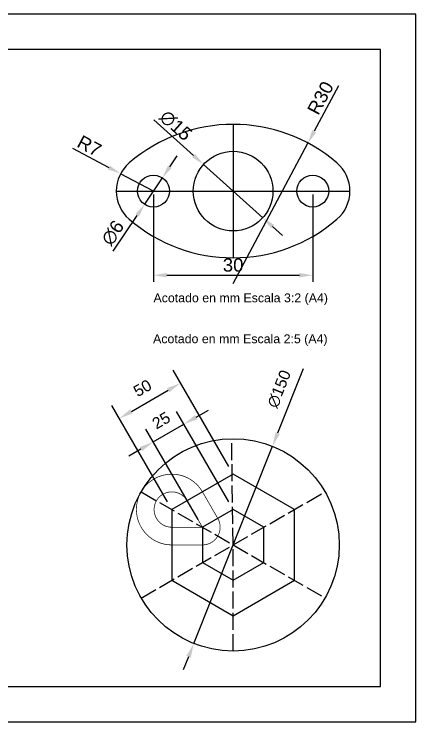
# Model space of a CAD drawing. Header units: millimetres. Extents: x 2009 to 2306, y 2113 to 2313.
# Drawn here: x 2192 to 2305.5, y 2113 to 2313 of the extents above; entities that cross this region are included whole.
import ezdxf

# ---------------------------------------------------------------- set-up
doc = ezdxf.new("R2010")
doc.units = ezdxf.units.MM
doc.linetypes.add('ACAD_ISO02W100', pattern=[15, 12, -3])
for name, color, linetype in [('Auxiliar', 252, 'Continuous'), ('Cotas', 252, 'Continuous'), ('Discontinua', 252, 'ACAD_ISO02W100')]:
    doc.layers.add(name, color=color, linetype=linetype)
doc.styles.get("Standard").update_dxf_attribs({"font": 'arial.ttf'})
doc.dimstyles.new('ISO-25', dxfattribs={"dimtxt": 2.5, "dimasz": 2.5, "dimexe": 1.25, "dimexo": 0.625, "dimtad": 1, "dimtxsty": 'Standard', "dimcen": 2.5, "dimadec": 0, "dimazin": 0, "dimtfac": 1, "dimtmove": 0, "dimatfit": 3, "dimfxl": 1, "dimarcsym": 0})

# ---------------------------------------------------------------- blocks, each defined once
blk = doc.blocks.new('*D7')
at = {"layer": 'Cotas', "color": 0, "lineweight": -2, "transparency": 16777216}
for p, q in [((2237.66, 1753.53), (2239.06, 1755.61)), ((2236.27, 1751.45), (2232.93, 1746.47)), ((2227.02, 1737.66), (2231.54, 1744.39))]:
    blk.add_line(p, q, dxfattribs=at)
at = {"layer": 'Cotas', "color": 0, "transparency": 16777216}
for points in [[(2237.32, 1753.76), (2238.01, 1753.3), (2236.27, 1751.45)], [(2231.19, 1744.63), (2231.88, 1744.16), (2232.93, 1746.47)]]:
    blk.add_solid(points, dxfattribs=at)
at = {"layer": 'Defpoints', "color": 0, "transparency": 16777216}
for p in [(2236.27, 1751.45), (2232.93, 1746.47)]:
    blk.add_point(p, dxfattribs=at)
at = {"layer": 'Cotas', "color": 0, "transparency": 16777216, "insert": (2226.94, 1741.09), "char_height": 2.5, "attachment_point": 5, "rotation": 56.1483}
blk.add_mtext('∅6', dxfattribs=at)
blk = doc.blocks.new('*D8')
at = {"layer": 'Cotas', "color": 0, "lineweight": -2, "transparency": 16777216}
for p, q in [((2234.67, 1762.38), (2242.16, 1755.65)), ((2255.18, 1743.95), (2244.02, 1753.98)), ((2257.04, 1742.28), (2258.9, 1740.61))]:
    blk.add_line(p, q, dxfattribs=at)
at = {"layer": 'Cotas', "color": 0, "transparency": 16777216}
for points in [[(2242.44, 1755.96), (2241.88, 1755.34), (2244.02, 1753.98)], [(2257.32, 1742.59), (2256.76, 1741.97), (2255.18, 1743.95)]]:
    blk.add_solid(points, dxfattribs=at)
at = {"layer": 'Defpoints', "color": 0, "transparency": 16777216}
for p in [(2244.02, 1753.98), (2255.18, 1743.95)]:
    blk.add_point(p, dxfattribs=at)
at = {"layer": 'Cotas', "color": 0, "transparency": 16777216, "insert": (2238.8, 1761.31), "char_height": 2.5, "attachment_point": 5, "rotation": 318.0595}
blk.add_mtext('∅15', dxfattribs=at)
blk = doc.blocks.new('*D9')
at = {"layer": 'Cotas', "color": 0, "lineweight": -2, "transparency": 16777216}
for p, q in [((2219.33, 1757.05), (2226.2, 1753.41)), ((2234.6, 1748.96), (2228.41, 1752.24))]:
    blk.add_line(p, q, dxfattribs=at)
at = {"layer": 'Cotas', "color": 0, "transparency": 16777216}
blk.add_solid([(2226.4, 1753.77), (2226.01, 1753.04), (2228.41, 1752.24)], dxfattribs=at)
at = {"layer": 'Defpoints', "color": 0, "transparency": 16777216}
for p in [(2228.41, 1752.24), (2234.6, 1748.96)]:
    blk.add_point(p, dxfattribs=at)
at = {"layer": 'Cotas', "color": 0, "transparency": 16777216, "insert": (2222.54, 1757.47), "char_height": 2.5, "attachment_point": 5, "rotation": 332.1095}
blk.add_mtext('R7', dxfattribs=at)
blk = doc.blocks.new('*D10')
at = {"layer": 'Cotas', "color": 0, "lineweight": -2, "transparency": 16777216}
for p, q in [((2269.43, 1768.79), (2264.87, 1760.22)), ((2249.6, 1731.53), (2263.69, 1758.01))]:
    blk.add_line(p, q, dxfattribs=at)
at = {"layer": 'Cotas', "color": 0, "transparency": 16777216}
blk.add_solid([(2264.5, 1760.41), (2265.24, 1760.02), (2263.69, 1758.01)], dxfattribs=at)
at = {"layer": 'Defpoints', "color": 0, "transparency": 16777216}
for p in [(2263.69, 1758.01), (2249.6, 1731.53)]:
    blk.add_point(p, dxfattribs=at)
at = {"layer": 'Cotas', "color": 0, "transparency": 16777216, "insert": (2266.06, 1766.5), "char_height": 2.5, "attachment_point": 5, "rotation": 61.9799}
blk.add_mtext('R30', dxfattribs=at)
blk = doc.blocks.new('*D11')
at = {"layer": 'Cotas', "color": 0, "lineweight": -2, "transparency": 16777216}
for p, q in [((2234.6, 1748.34), (2234.6, 1731.86)), ((2264.6, 1748.34), (2264.6, 1731.86)), ((2237.1, 1733.11), (2262.1, 1733.11))]:
    blk.add_line(p, q, dxfattribs=at)
at = {"layer": 'Cotas', "color": 0, "transparency": 16777216}
for points in [[(2237.1, 1733.53), (2237.1, 1732.7), (2234.6, 1733.11)], [(2262.1, 1733.53), (2262.1, 1732.7), (2264.6, 1733.11)]]:
    blk.add_solid(points, dxfattribs=at)
at = {"layer": 'Defpoints', "color": 0, "transparency": 16777216}
for p in [(2234.6, 1748.96), (2264.6, 1748.96), (2264.6, 1733.11)]:
    blk.add_point(p, dxfattribs=at)
at = {"layer": 'Cotas', "color": 0, "transparency": 16777216, "insert": (2249.6, 1735.02), "char_height": 2.5, "attachment_point": 5}
blk.add_mtext('30', dxfattribs=at)
blk = doc.blocks.new('*D40')
at = {"layer": 'Cotas', "color": 0, "lineweight": -2, "transparency": 16777216}
for p, q in [((3515.27, 2100.09), (3515.27, 2178.65)), ((3565.27, 2100.09), (3565.27, 2178.65)), ((3525.27, 2168.15), (3555.27, 2168.15))]:
    blk.add_line(p, q, dxfattribs=at)
at = {"layer": 'Cotas', "color": 0, "transparency": 16777216}
for points in [[(3525.27, 2169.82), (3525.27, 2166.48), (3515.27, 2168.15)], [(3555.27, 2169.82), (3555.27, 2166.48), (3565.27, 2168.15)]]:
    blk.add_solid(points, dxfattribs=at)
at = {"layer": 'Defpoints', "color": 0, "transparency": 16777216}
for p in [(3565.27, 2168.15), (3515.27, 2093.84), (3565.27, 2093.84)]:
    blk.add_point(p, dxfattribs=at)
at = {"layer": 'Cotas', "color": 0, "transparency": 16777216, "insert": (3540.27, 2178.49), "char_height": 8, "attachment_point": 5}
blk.add_mtext('50', dxfattribs=at)
blk = doc.blocks.new('*D41')
at = {"layer": 'Cotas', "color": 0, "lineweight": -2, "transparency": 16777216}
for p, q in [((3527.77, 2078.44), (3527.77, 2152.28)), ((3552.77, 2078.44), (3552.77, 2152.28)), ((3517.77, 2141.78), (3507.77, 2141.78)), ((3527.77, 2141.78), (3552.77, 2141.78)), ((3562.77, 2141.78), (3572.77, 2141.78))]:
    blk.add_line(p, q, dxfattribs=at)
at = {"layer": 'Cotas', "color": 0, "transparency": 16777216}
for points in [[(3517.77, 2143.44), (3517.77, 2140.11), (3527.77, 2141.78)], [(3562.77, 2143.44), (3562.77, 2140.11), (3552.77, 2141.78)]]:
    blk.add_solid(points, dxfattribs=at)
at = {"layer": 'Defpoints', "color": 0, "transparency": 16777216}
for p in [(3552.77, 2141.78), (3527.77, 2072.19), (3552.77, 2072.19)]:
    blk.add_point(p, dxfattribs=at)
at = {"layer": 'Cotas', "color": 0, "transparency": 16777216, "insert": (3540.27, 2152.11), "char_height": 8, "attachment_point": 5}
blk.add_mtext('25', dxfattribs=at)
blk = doc.blocks.new('*D42')
at = {"layer": 'Cotas', "color": 0, "lineweight": -2, "transparency": 16777216}
for p, q in [((3645.34, 2133.47), (3606.99, 2103.2)), ((3481.39, 2004.08), (3599.14, 2097.01)), ((3473.54, 1997.88), (3465.69, 1991.69))]:
    blk.add_line(p, q, dxfattribs=at)
at = {"layer": 'Cotas', "color": 0, "transparency": 16777216}
for points in [[(3605.96, 2104.51), (3608.02, 2101.9), (3599.14, 2097.01)], [(3472.51, 1999.19), (3474.58, 1996.57), (3481.39, 2004.08)]]:
    blk.add_solid(points, dxfattribs=at)
at = {"layer": 'Defpoints', "color": 0, "transparency": 16777216}
for p in [(3599.14, 2097.01), (3481.39, 2004.08)]:
    blk.add_point(p, dxfattribs=at)
at = {"layer": 'Cotas', "color": 0, "transparency": 16777216, "insert": (3623.55, 2129.72), "char_height": 8, "attachment_point": 5, "rotation": 38.2824}
blk.add_mtext('∅150', dxfattribs=at)
blk = doc.blocks.new('encapsulado')
for centre, radius in [((2249.6, 1748.962), 7.5), ((2234.6, 1748.962), 3), ((2264.6, 1748.962), 3)]:
    blk.add_circle(centre, radius)
for centre, radius, start, end in [((2249.6, 1731.527), 30, 49.29429, 130.70571), ((2234.6, 1748.962), 7, 130.70571, 229.29429), ((2264.6, 1748.962), 7, 310.70571, 49.29429), ((2249.6, 1766.398), 30, 229.29429, 310.70571)]:
    blk.add_arc(centre, radius, start, end)
at = {"layer": 'Cotas'}
for p, q in [((2249.6, 1761.527), (2249.6, 1736.398)), ((2227.6, 1748.962), (2271.6, 1748.962))]:
    blk.add_line(p, q, dxfattribs=at)
for center, mpoint, picture, middle in [((2249.6, 1731.527), (2263.693, 1758.01), '*D10', (2266.058, 1766.503)), ((2234.6, 1748.962), (2228.413, 1752.237), '*D9', (2222.537, 1757.468))]:
    dim = blk.add_radius_dim(center=center, mpoint=mpoint, dimstyle='ISO-25', dxfattribs=at)
    dim.commit()
    dim.dimension.update_dxf_attribs({"geometry": picture, "text_midpoint": middle})
for p1, p2, picture, middle in [((2255.178, 1743.95), (2244.021, 1753.975), '*D8', (2238.804, 1761.313)), ((2236.271, 1751.454), (2232.929, 1746.471), '*D7', (2228.582, 1739.99))]:
    dim = blk.add_diameter_dim_2p(p1=p1, p2=p2, dimstyle='ISO-25', dxfattribs=at)
    dim.commit()
    dim.dimension.update_dxf_attribs({"geometry": picture, "text_midpoint": middle})
dim = blk.add_linear_dim(base=(2264.6, 1733.114), p1=(2234.6, 1748.962), p2=(2264.6, 1748.962), dimstyle='ISO-25', dxfattribs=at)
dim.commit()
dim.dimension.update_dxf_attribs({"geometry": '*D11', "text_midpoint": (2249.6, 1735.017)})
blk = doc.blocks.new('flor')
at = {"const_width": 0.5}
for points in [[(3540.266, 2072.194), (3540.266, 2093.844, 1.7320508), (3502.766, 2072.194), (3521.516, 2061.368, 0.5773503)], [(3527.766, 2072.194), (3527.766, 2093.844, 1.7320508), (3509.016, 2083.019)]]:
    blk.add_lwpolyline(points, format="xyb", close=True, dxfattribs=at)
at = {"layer": 'Auxiliar'}
for points in [[(3515.266, 2093.844), (3490.266, 2050.543), (3515.266, 2007.242), (3565.266, 2007.242), (3590.266, 2050.543), (3565.266, 2093.844)], [(3527.766, 2072.194), (3515.266, 2050.543), (3527.766, 2028.892), (3552.766, 2028.892), (3565.266, 2050.543), (3552.766, 2072.194)]]:
    blk.add_lwpolyline(points, close=True, dxfattribs=at)
blk.add_circle((3540.266, 2050.543), 75, dxfattribs=at)
at = {"layer": 'Discontinua'}
for p, q in [((3502.766, 2115.495), (3577.766, 1985.591)), ((3540.266, 2050.543), (3576.91, 2115.967)), ((3465.266, 2050.543), (3615.266, 2050.543)), ((3502.766, 1985.591), (3540.266, 2050.543))]:
    blk.add_line(p, q, dxfattribs=at)
at = {"layer": 'Cotas'}
for base, p1, p2, picture, middle in [((3565.266, 2168.151), (3515.266, 2093.844), (3565.266, 2093.844), '*D40', (3540.266, 2178.486)), ((3552.766, 2141.777), (3527.766, 2072.194), (3552.766, 2072.194), '*D41', (3540.266, 2152.112))]:
    dim = blk.add_linear_dim(base=base, p1=p1, p2=p2, dimstyle='ISO-25', dxfattribs=at)
    dim.commit()
    dim.dimension.update_dxf_attribs({"geometry": picture, "text_midpoint": middle})
dim = blk.add_diameter_dim_2p(p1=(3481.393, 2004.078), p2=(3599.138, 2097.008), dimstyle='ISO-25', dxfattribs=at)
dim.commit()
dim.dimension.update_dxf_attribs({"geometry": '*D42', "text_midpoint": (3623.545, 2129.722)})

msp = doc.modelspace()

# ---------------------------------------------------------------- linework, layer by layer
for points in [[(2008.52, 2113.049), (2305.52, 2113.049), (2305.52, 2313.049), (2008.52, 2313.049)], [(2018.52, 2123.049), (2295.52, 2123.049), (2295.52, 2303.049), (2018.52, 2303.049)]]:
    msp.add_lwpolyline(points, close=True)

# ---------------------------------------------------------------- block references
at = {"xscale": 1.5, "yscale": 1.5, "zscale": 1.5}
msp.add_blockref('encapsulado', (-1120.506, -360.396), dxfattribs=at)
at = {"xscale": 0.4, "yscale": 0.4, "zscale": 0.4, "rotation": 30.00000000000011}
msp.add_blockref('flor', (1437.618, 744.666), dxfattribs=at)

# ---------------------------------------------------------------- texts
at = {"insert": (2231.394, 2234.123), "char_height": 2.5, "attachment_point": 1}
msp.add_mtext_dynamic_manual_height_columns('Acotado en mm Escala 3:2 (A4)', width=51.96987, gutter_width=12.5, heights=[0], dxfattribs=at)
at = {"insert": (2231.285, 2222.551), "char_height": 2.5, "attachment_point": 1}
msp.add_mtext('Acotado en mm Escala 2:5 (A4)', dxfattribs=at)

doc.saveas('drawing.dxf')
